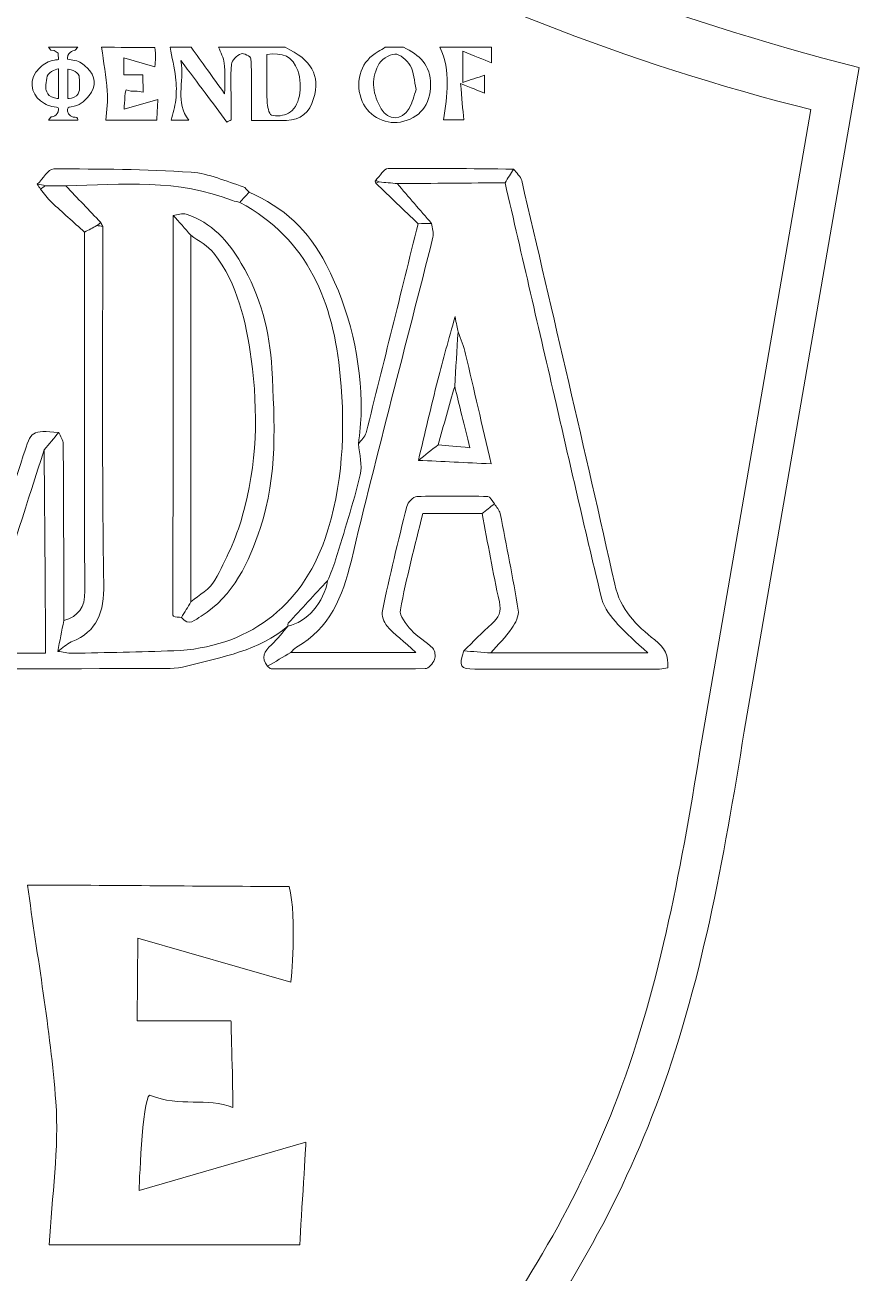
# Model space of a CAD drawing. Header units: inches. Extents: x 0 to 12, y 0 to 12.
# Drawn here: x 5.686 to 6.358, y 5.845 to 6.851 of the extents above; entities that cross this region are included whole.
import ezdxf

# ---------------------------------------------------------------- set-up
doc = ezdxf.new("R2010")
doc.units = ezdxf.units.IN
doc.header["$MEASUREMENT"] = 0

msp = doc.modelspace()

# ---------------------------------------------------------------- linework, layer by layer
at = {"color": 250, "lineweight": 0}
msp.add_line((6.2653, 6.2819), (6.3578, 6.817), dxfattribs=at)
at = {"color": 5, "lineweight": 0}
msp.add_line((6.2311, 6.2747), (6.319, 6.7831), dxfattribs=at)
at = {"color": 250, "lineweight": 0}
msp.add_arc((6.8222, 8.6624), 1.9029, 227.0707, 255.8739, dxfattribs=at)
at = {"color": 5, "lineweight": 0}
msp.add_arc((6.7602, 8.5361), 1.8077, 227.0707, 255.8739, dxfattribs=at)
at = {"color": 1, "lineweight": 0}
for points, knots in [([(5.7281, 6.8334), (5.7281, 6.8334), (5.7261, 6.8309), (5.7261, 6.8309), (5.7261, 6.8309), (5.7199, 6.8301), (5.7199, 6.8248), (5.7199, 6.8244), (5.7199, 6.8241), (5.7199, 6.8236), (5.7219, 6.8233), (5.7237, 6.823), (5.7256, 6.8227), (5.7303, 6.8218), (5.732, 6.8199), (5.7356, 6.8167), (5.7426, 6.8104), (5.7432, 6.8016), (5.7373, 6.7943), (5.7329, 6.789), (5.7296, 6.7864), (5.7229, 6.7853), (5.7199, 6.7847), (5.7199, 6.7848), (5.7199, 6.7817), (5.72, 6.7783), (5.7245, 6.7771), (5.7245, 6.7771), (5.7245, 6.7771), (5.7255, 6.7771), (5.726, 6.7771), (5.7283, 6.777), (5.7281, 6.7746), (5.7281, 6.7746), (5.7281, 6.7746), (5.7045, 6.7746), (5.7045, 6.7746), (5.7045, 6.7746), (5.7065, 6.7771), (5.7065, 6.7771), (5.7065, 6.7771), (5.7125, 6.7779), (5.7126, 6.7831), (5.7126, 6.7844), (5.7124, 6.7849), (5.7109, 6.785), (5.7054, 6.7856), (5.7026, 6.7867), (5.6981, 6.7901), (5.6904, 6.7959), (5.6878, 6.8082), (5.6974, 6.8167), (5.7015, 6.8203), (5.704, 6.822), (5.7094, 6.823), (5.7104, 6.8231), (5.7114, 6.8232), (5.7126, 6.8234), (5.7125, 6.8251), (5.7123, 6.8285), (5.7123, 6.8285), (5.7123, 6.8285), (5.709, 6.8308), (5.709, 6.8308), (5.709, 6.8308), (5.7065, 6.8309), (5.7065, 6.8309), (5.7065, 6.8309), (5.7044, 6.8334), (5.7044, 6.8334), (5.7044, 6.8334), (5.7281, 6.8334), (5.7281, 6.8334)], [0, 0, 0, 0, 1, 1, 1, 2, 2, 2, 3, 3, 3, 4, 4, 4, 5, 5, 5, 6, 6, 6, 7, 7, 7, 8, 8, 8, 9, 9, 9, 10, 10, 10, 11, 11, 11, 12, 12, 12, 13, 13, 13, 14, 14, 14, 15, 15, 15, 16, 16, 16, 17, 17, 17, 18, 18, 18, 19, 19, 19, 20, 20, 20, 21, 21, 21, 22, 22, 22, 23, 23, 23, 24, 24, 24, 24]), ([(5.7901, 6.8331), (5.7913, 6.8278), (5.7903, 6.8175), (5.7903, 6.8175), (5.7903, 6.8175), (5.7653, 6.8247), (5.7653, 6.8247), (5.7653, 6.8247), (5.7652, 6.8112), (5.7652, 6.8112), (5.7652, 6.8112), (5.7805, 6.8112), (5.7805, 6.8112), (5.7805, 6.8112), (5.7808, 6.7997), (5.7808, 6.797), (5.7766, 6.7988), (5.7723, 6.7969), (5.7672, 6.799), (5.766, 6.7983), (5.7655, 6.7834), (5.7655, 6.7834), (5.7655, 6.7834), (5.7927, 6.7913), (5.7927, 6.7913), (5.7927, 6.7913), (5.792, 6.7795), (5.7918, 6.7746), (5.7767, 6.7746), (5.7625, 6.7746), (5.7508, 6.7746), (5.7513, 6.7825), (5.7525, 6.7903), (5.7519, 6.798), (5.751, 6.8098), (5.7489, 6.8215), (5.7473, 6.8333), (5.7603, 6.8333), (5.777, 6.8331), (5.7901, 6.8331)], [0, 0, 0, 0, 1, 1, 1, 2, 2, 2, 3, 3, 3, 4, 4, 4, 5, 5, 5, 6, 6, 6, 7, 7, 7, 8, 8, 8, 9, 9, 9, 10, 10, 10, 11, 11, 11, 12, 12, 12, 13, 13, 13, 13]), ([(5.8953, 6.8333), (5.9167, 6.8232), (5.9236, 6.8107), (5.9182, 6.7919), (5.915, 6.7809), (5.9079, 6.7746), (5.8963, 6.7743), (5.8861, 6.7741), (5.8759, 6.7743), (5.8681, 6.7743), (5.8681, 6.7911), (5.8684, 6.8076), (5.8677, 6.8241), (5.8677, 6.8257), (5.8615, 6.829), (5.8597, 6.8281), (5.8564, 6.8266), (5.8523, 6.8228), (5.852, 6.8196), (5.8511, 6.8091), (5.8517, 6.7985), (5.8517, 6.7879), (5.8517, 6.7835), (5.8517, 6.7792), (5.8517, 6.7748), (5.8506, 6.7742), (5.8494, 6.7736), (5.8483, 6.773), (5.8367, 6.7885), (5.8252, 6.804), (5.8113, 6.8226), (5.814, 6.8046), (5.8065, 6.7888), (5.8175, 6.7746), (5.8127, 6.7746), (5.8071, 6.7746), (5.8033, 6.7746), (5.8046, 6.78), (5.8065, 6.7853), (5.8071, 6.7908), (5.8077, 6.7968), (5.8078, 6.8031), (5.807, 6.8091), (5.806, 6.8172), (5.804, 6.8253), (5.8025, 6.8333), (5.8082, 6.8333), (5.8139, 6.8333), (5.8196, 6.8333), (5.8281, 6.8214), (5.8366, 6.8096), (5.8465, 6.7959), (5.8465, 6.8056), (5.847, 6.8131), (5.8462, 6.8205), (5.8458, 6.8249), (5.8432, 6.829), (5.8416, 6.8333), (5.8595, 6.8333), (5.8774, 6.8333), (5.8953, 6.8333)], [0, 0, 0, 0, 1, 1, 1, 2, 2, 2, 3, 3, 3, 4, 4, 4, 5, 5, 5, 6, 6, 6, 7, 7, 7, 8, 8, 8, 9, 9, 9, 10, 10, 10, 11, 11, 11, 12, 12, 12, 13, 13, 13, 14, 14, 14, 15, 15, 15, 16, 16, 16, 17, 17, 17, 18, 18, 18, 19, 19, 19, 20, 20, 20, 20]), ([(5.9907, 6.8333), (6.0035, 6.8273), (6.0126, 6.8188), (6.0125, 6.8032), (6.0125, 6.787), (6.0036, 6.7758), (5.9881, 6.773), (5.9748, 6.7705), (5.9608, 6.779), (5.9564, 6.792), (5.9514, 6.8073), (5.957, 6.8227), (5.9702, 6.8298), (5.9722, 6.8309), (5.9741, 6.8321), (5.976, 6.8333), (5.9809, 6.8333), (5.9858, 6.8333), (5.9907, 6.8333)], [0, 0, 0, 0, 1, 1, 1, 2, 2, 2, 3, 3, 3, 4, 4, 4, 5, 5, 5, 6, 6, 6, 6]), ([(6.0615, 6.8333), (6.0615, 6.8281), (6.0615, 6.8228), (6.0615, 6.8208), (6.0549, 6.8235), (6.0476, 6.8264), (6.0384, 6.8302), (6.0384, 6.8202), (6.0384, 6.814), (6.0384, 6.805), (6.0446, 6.807), (6.0503, 6.8089), (6.0559, 6.8107), (6.0559, 6.8067), (6.0559, 6.801), (6.0559, 6.7963), (6.0508, 6.7984), (6.0451, 6.8007), (6.0367, 6.8041), (6.0377, 6.7921), (6.0384, 6.7836), (6.0392, 6.7747), (6.0356, 6.7747), (6.0287, 6.7747), (6.0229, 6.7747), (6.0258, 6.7944), (6.0291, 6.8141), (6.02, 6.8333), (6.0338, 6.8333), (6.0477, 6.8333), (6.0615, 6.8333)], [0, 0, 0, 0, 1, 1, 1, 2, 2, 2, 3, 3, 3, 4, 4, 4, 5, 5, 5, 6, 6, 6, 7, 7, 7, 8, 8, 8, 9, 9, 9, 10, 10, 10, 10]), ([(5.8805, 6.8274), (5.8805, 6.8147), (5.8803, 6.8022), (5.8807, 6.7898), (5.8809, 6.7859), (5.882, 6.7794), (5.8843, 6.7786), (5.8883, 6.7772), (5.8941, 6.7782), (5.898, 6.7802), (5.9068, 6.7848), (5.9099, 6.8013), (5.9054, 6.8145), (5.9015, 6.8261), (5.8931, 6.8294), (5.8805, 6.8274)], [0, 0, 0, 0, 1, 1, 1, 2, 2, 2, 3, 3, 3, 4, 4, 4, 5, 5, 5, 5]), ([(6.0009, 6.7992), (5.9993, 6.8063), (5.999, 6.8133), (5.996, 6.8187), (5.9936, 6.8229), (5.9877, 6.828), (5.9836, 6.8278), (5.9788, 6.8276), (5.9723, 6.823), (5.9701, 6.8185), (5.9642, 6.807), (5.9661, 6.7947), (5.9726, 6.7837), (5.9784, 6.7741), (5.9893, 6.7742), (5.9951, 6.7839), (5.998, 6.7886), (5.9991, 6.7943), (6.0009, 6.7992)], [0, 0, 0, 0, 1, 1, 1, 2, 2, 2, 3, 3, 3, 4, 4, 4, 5, 5, 5, 6, 6, 6, 6]), ([(5.7125, 6.816), (5.7125, 6.816), (5.7048, 6.814), (5.7035, 6.81), (5.7022, 6.806), (5.7023, 6.7993), (5.7023, 6.7993), (5.7023, 6.7993), (5.7034, 6.796), (5.7051, 6.7943), (5.7069, 6.7926), (5.7125, 6.792), (5.7125, 6.792), (5.7125, 6.792), (5.7125, 6.816), (5.7125, 6.816)], [0, 0, 0, 0, 1, 1, 1, 2, 2, 2, 3, 3, 3, 4, 4, 4, 5, 5, 5, 5]), ([(5.7201, 6.7919), (5.7204, 6.7919), (5.7251, 6.7924), (5.7271, 6.7942), (5.7291, 6.796), (5.7295, 6.7993), (5.7295, 6.7993), (5.7295, 6.7993), (5.7298, 6.8066), (5.7291, 6.8104), (5.7283, 6.8142), (5.7201, 6.8157), (5.7201, 6.8157), (5.7201, 6.8157), (5.7201, 6.803), (5.7201, 6.7919)], [0, 0, 0, 0, 1, 1, 1, 2, 2, 2, 3, 3, 3, 4, 4, 4, 5, 5, 5, 5])]:
    msp.add_open_spline(points, degree=3, knots=knots, dxfattribs=at)
at = {"color": 5, "lineweight": 0}
for points, knots in [([(5.8662, 6.7164), (5.8637, 6.7137), (5.8612, 6.711), (5.8587, 6.7083), (5.8567, 6.7088), (5.8546, 6.7089), (5.8528, 6.7097), (5.8092, 6.727), (5.7638, 6.7232), (5.7185, 6.7215), (5.713, 6.7216), (5.7075, 6.7217), (5.702, 6.7217), (5.6998, 6.7222), (5.6977, 6.7226), (5.6955, 6.7229), (5.6999, 6.7272), (5.7043, 6.7351), (5.7087, 6.7352), (5.7456, 6.7353), (5.7826, 6.735), (5.8195, 6.7326), (5.8337, 6.7316), (5.8476, 6.7251), (5.8615, 6.7209), (5.8633, 6.7203), (5.8646, 6.7179), (5.8662, 6.7164)], [0, 0, 0, 0, 1, 1, 1, 2, 2, 2, 3, 3, 3, 4, 4, 4, 5, 5, 5, 6, 6, 6, 7, 7, 7, 8, 8, 8, 9, 9, 9, 9]), ([(6.0794, 6.7351), (6.0771, 6.7314), (6.0748, 6.7278), (6.0725, 6.7241), (6.0435, 6.7239), (6.0146, 6.7236), (5.9856, 6.7234), (5.9808, 6.7239), (5.9759, 6.7243), (5.971, 6.7247), (5.9701, 6.7252), (5.9692, 6.7256), (5.9683, 6.7261), (5.9716, 6.7293), (5.9749, 6.7354), (5.9782, 6.7355), (6.0119, 6.7359), (6.0456, 6.7354), (6.0794, 6.7351)], [0, 0, 0, 0, 1, 1, 1, 2, 2, 2, 3, 3, 3, 4, 4, 4, 5, 5, 5, 6, 6, 6, 6]), ([(6.0794, 6.7351), (6.0816, 6.732), (6.0851, 6.7292), (6.0859, 6.7258), (6.1112, 6.6174), (6.1367, 6.509), (6.1609, 6.4004), (6.1655, 6.3798), (6.1786, 6.367), (6.1931, 6.3556), (6.2014, 6.3491), (6.2044, 6.343), (6.2037, 6.333), (6.2016, 6.3327), (6.1993, 6.3321), (6.1971, 6.3321), (6.1474, 6.3321), (6.0978, 6.3321), (6.0482, 6.3321), (6.0361, 6.3321), (6.0351, 6.3339), (6.0393, 6.3467), (6.0465, 6.3462), (6.0538, 6.3456), (6.061, 6.345), (6.1023, 6.345), (6.1435, 6.345), (6.1876, 6.345), (6.178, 6.3541), (6.1701, 6.3605), (6.1635, 6.368), (6.1582, 6.3741), (6.1523, 6.381), (6.1505, 6.3885), (6.1376, 6.441), (6.1258, 6.4936), (6.1136, 6.5462), (6.0999, 6.6055), (6.0862, 6.6648), (6.0725, 6.7241), (6.0748, 6.7278), (6.0771, 6.7314), (6.0794, 6.7351)], [0, 0, 0, 0, 1, 1, 1, 2, 2, 2, 3, 3, 3, 4, 4, 4, 5, 5, 5, 6, 6, 6, 7, 7, 7, 8, 8, 8, 9, 9, 9, 10, 10, 10, 11, 11, 11, 12, 12, 12, 13, 13, 13, 14, 14, 14, 14]), ([(5.6165, 6.3739), (5.6288, 6.3731), (5.6412, 6.3716), (5.6536, 6.3721), (5.6561, 6.3722), (5.6593, 6.3792), (5.6607, 6.3835), (5.6743, 6.4253), (5.6877, 6.4671), (5.701, 6.5089), (5.7014, 6.4649), (5.7017, 6.421), (5.702, 6.377), (5.702, 6.3669), (5.702, 6.3568), (5.702, 6.3449), (5.6393, 6.3449), (5.5776, 6.3449), (5.5158, 6.3449), (5.5248, 6.3529), (5.5332, 6.3614), (5.5427, 6.3685), (5.5499, 6.3738), (5.5531, 6.3792), (5.5531, 6.3885), (5.5527, 6.4872), (5.5529, 6.5859), (5.5528, 6.6847), (5.5528, 6.6886), (5.5517, 6.6925), (5.5511, 6.6964), (5.5396, 6.705), (5.528, 6.7137), (5.5164, 6.7224), (5.5605, 6.7224), (5.6045, 6.7224), (5.6485, 6.7224), (5.6372, 6.7138), (5.6259, 6.7052), (5.6145, 6.6967), (5.6136, 6.6925), (5.612, 6.6883), (5.612, 6.6841), (5.6118, 6.5849), (5.6118, 6.4856), (5.612, 6.3864), (5.612, 6.3822), (5.6136, 6.378), (5.6145, 6.3739), (5.6152, 6.3739), (5.6158, 6.3739), (5.6165, 6.3739)], [0, 0, 0, 0, 1, 1, 1, 2, 2, 2, 3, 3, 3, 4, 4, 4, 5, 5, 5, 6, 6, 6, 7, 7, 7, 8, 8, 8, 9, 9, 9, 10, 10, 10, 11, 11, 11, 12, 12, 12, 13, 13, 13, 14, 14, 14, 15, 15, 15, 16, 16, 16, 17, 17, 17, 17]), ([(5.702, 6.7217), (5.7007, 6.7208), (5.6994, 6.7199), (5.6981, 6.7189), (5.6972, 6.7203), (5.6964, 6.7216), (5.6955, 6.7229), (5.6977, 6.7226), (5.6998, 6.7222), (5.702, 6.7217)], [0, 0, 0, 0, 1, 1, 1, 2, 2, 2, 3, 3, 3, 3]), ([(5.702, 6.7217), (5.7075, 6.7217), (5.713, 6.7216), (5.7185, 6.7215), (5.7279, 6.7117), (5.7373, 6.7018), (5.7467, 6.692), (5.7456, 6.6912), (5.7445, 6.6904), (5.7434, 6.6896), (5.7401, 6.6878), (5.7369, 6.686), (5.7336, 6.6843), (5.7247, 6.6923), (5.7157, 6.7002), (5.707, 6.7084), (5.7037, 6.7116), (5.701, 6.7154), (5.6981, 6.7189), (5.6994, 6.7199), (5.7007, 6.7208), (5.702, 6.7217)], [0, 0, 0, 0, 1, 1, 1, 2, 2, 2, 3, 3, 3, 4, 4, 4, 5, 5, 5, 6, 6, 6, 7, 7, 7, 7]), ([(5.7467, 6.692), (5.7373, 6.7018), (5.7279, 6.7117), (5.7185, 6.7215), (5.7638, 6.7232), (5.8092, 6.727), (5.8528, 6.7097), (5.8546, 6.7089), (5.8567, 6.7088), (5.8587, 6.7083), (5.9143, 6.6782), (5.9341, 6.6277), (5.9397, 6.5683), (5.9439, 6.5237), (5.9418, 6.4798), (5.9274, 6.4372), (5.9086, 6.3817), (5.8641, 6.349), (5.8055, 6.3468), (5.7782, 6.3458), (5.751, 6.3453), (5.7238, 6.3448), (5.7198, 6.3448), (5.7159, 6.3458), (5.7119, 6.3463), (5.7156, 6.3488), (5.7189, 6.3522), (5.7229, 6.3539), (5.7443, 6.3626), (5.7493, 6.3779), (5.749, 6.4006), (5.7475, 6.4967), (5.7483, 6.5928), (5.7482, 6.6889), (5.7477, 6.6899), (5.7472, 6.691), (5.7467, 6.692)], [0, 0, 0, 0, 1, 1, 1, 2, 2, 2, 3, 3, 3, 4, 4, 4, 5, 5, 5, 6, 6, 6, 7, 7, 7, 8, 8, 8, 9, 9, 9, 10, 10, 10, 11, 11, 11, 12, 12, 12, 12]), ([(6.0132, 6.6913), (6.004, 6.702), (5.9948, 6.7127), (5.9856, 6.7234), (6.0146, 6.7236), (6.0435, 6.7239), (6.0725, 6.7241), (6.0862, 6.6648), (6.0999, 6.6055), (6.1136, 6.5462), (6.1258, 6.4936), (6.1376, 6.441), (6.1505, 6.3885), (6.1523, 6.381), (6.1582, 6.3741), (6.1635, 6.368), (6.1701, 6.3605), (6.178, 6.3541), (6.1876, 6.345), (6.1435, 6.345), (6.1023, 6.345), (6.061, 6.345), (6.0668, 6.3516), (6.073, 6.3578), (6.078, 6.365), (6.0809, 6.3691), (6.0839, 6.3751), (6.0831, 6.3796), (6.0789, 6.4057), (6.0737, 6.4315), (6.0686, 6.4574), (6.068, 6.4602), (6.0655, 6.4626), (6.0639, 6.4652), (6.0621, 6.4673), (6.0604, 6.4712), (6.0586, 6.4712), (6.0395, 6.4716), (6.0204, 6.4718), (6.0013, 6.4711), (5.9985, 6.471), (5.9941, 6.4663), (5.9933, 6.4631), (5.9863, 6.4352), (5.9796, 6.4072), (5.9736, 6.3791), (5.9728, 6.3753), (5.9747, 6.3698), (5.9773, 6.3668), (5.9835, 6.36), (5.9908, 6.3543), (6.0007, 6.3455), (5.9647, 6.3455), (5.9322, 6.3455), (5.8998, 6.3455), (5.9013, 6.3469), (5.9025, 6.3486), (5.9043, 6.3496), (5.9314, 6.3651), (5.9416, 6.3901), (5.9486, 6.4195), (5.9694, 6.5067), (5.9925, 6.5933), (6.0144, 6.6801), (6.0153, 6.6835), (6.0137, 6.6876), (6.0132, 6.6913)], [0, 0, 0, 0, 1, 1, 1, 2, 2, 2, 3, 3, 3, 4, 4, 4, 5, 5, 5, 6, 6, 6, 7, 7, 7, 8, 8, 8, 9, 9, 9, 10, 10, 10, 11, 11, 11, 12, 12, 12, 13, 13, 13, 14, 14, 14, 15, 15, 15, 16, 16, 16, 17, 17, 17, 18, 18, 18, 19, 19, 19, 20, 20, 20, 21, 21, 21, 22, 22, 22, 22]), ([(5.971, 6.7247), (5.9701, 6.7244), (5.9692, 6.724), (5.9683, 6.7237), (5.9682, 6.7242), (5.968, 6.7247), (5.9679, 6.7253), (5.9679, 6.7255), (5.9682, 6.7258), (5.9683, 6.7261), (5.9692, 6.7256), (5.9701, 6.7252), (5.971, 6.7247)], [0, 0, 0, 0, 1, 1, 1, 2, 2, 2, 3, 3, 3, 4, 4, 4, 4]), ([(5.971, 6.7247), (5.9759, 6.7243), (5.9808, 6.7239), (5.9856, 6.7234), (5.9948, 6.7127), (6.004, 6.702), (6.0132, 6.6913), (6.0096, 6.6913), (6.006, 6.6912), (6.0024, 6.6911), (5.9911, 6.702), (5.9797, 6.7128), (5.9683, 6.7237), (5.9692, 6.724), (5.9701, 6.7244), (5.971, 6.7247)], [0, 0, 0, 0, 1, 1, 1, 2, 2, 2, 3, 3, 3, 4, 4, 4, 5, 5, 5, 5]), ([(5.8662, 6.7164), (5.894, 6.7045), (5.9142, 6.6856), (5.9284, 6.6582), (5.9477, 6.6207), (5.9565, 6.5814), (5.9566, 6.5397), (5.9566, 6.531), (5.9552, 6.5222), (5.9544, 6.5135), (5.955, 6.5052), (5.9577, 6.4963), (5.9558, 6.4886), (5.9502, 6.4655), (5.9428, 6.4429), (5.9359, 6.4201), (5.9342, 6.4143), (5.9317, 6.4089), (5.9295, 6.4033), (5.9189, 6.3919), (5.9083, 6.3805), (5.8978, 6.369), (5.8974, 6.3686), (5.8976, 6.3675), (5.8976, 6.3667), (5.8976, 6.3667), (5.8976, 6.3669), (5.8976, 6.3669), (5.8742, 6.3465), (5.8442, 6.342), (5.8157, 6.3344), (5.8072, 6.3321), (5.7979, 6.3324), (5.789, 6.3324), (5.6347, 6.3323), (5.4804, 6.3321), (5.3261, 6.3326), (5.3142, 6.3326), (5.3095, 6.3283), (5.3065, 6.3175), (5.2996, 6.2927), (5.2912, 6.2683), (5.284, 6.2435), (5.2816, 6.2349), (5.278, 6.2315), (5.2683, 6.2315), (5.1453, 6.2317), (5.0224, 6.2316), (4.8994, 6.2311), (4.8878, 6.2311), (4.8834, 6.2359), (4.8833, 6.2465), (4.8887, 6.2461), (4.8941, 6.2456), (4.8995, 6.2451), (4.9048, 6.2449), (4.9101, 6.2444), (4.9153, 6.2444), (5.0044, 6.2444), (5.0934, 6.2444), (5.1824, 6.2444), (5.2072, 6.2444), (5.232, 6.2441), (5.2568, 6.2446), (5.2608, 6.2447), (5.2673, 6.2472), (5.2683, 6.2501), (5.2793, 6.2811), (5.2894, 6.3123), (5.2998, 6.3435), (5.3046, 6.344), (5.3094, 6.3448), (5.3142, 6.3448), (5.372, 6.3448), (5.4298, 6.3448), (5.4875, 6.3448), (5.4918, 6.3448), (5.4962, 6.3452), (5.5015, 6.3455), (5.5015, 6.3641), (5.5016, 6.3815), (5.5015, 6.3989), (5.5012, 6.4355), (5.5008, 6.4721), (5.5005, 6.5087), (5.5043, 6.5126), (5.5081, 6.5165), (5.5118, 6.5204), (5.5131, 6.5173), (5.5154, 6.5142), (5.5155, 6.5111), (5.5158, 6.463), (5.5158, 6.415), (5.5158, 6.3669), (5.5146, 6.3614), (5.5131, 6.3559), (5.5125, 6.3503), (5.5123, 6.3487), (5.5146, 6.3467), (5.5158, 6.3449), (5.5776, 6.3449), (5.6393, 6.3449), (5.702, 6.3449), (5.702, 6.3568), (5.702, 6.3669), (5.702, 6.377), (5.7017, 6.421), (5.7014, 6.4649), (5.701, 6.5089), (5.705, 6.5135), (5.7089, 6.5181), (5.7128, 6.5228), (5.714, 6.5197), (5.7164, 6.5166), (5.7164, 6.5135), (5.7167, 6.4661), (5.7168, 6.4186), (5.7169, 6.3712), (5.7152, 6.3629), (5.7136, 6.3546), (5.7119, 6.3463), (5.7159, 6.3458), (5.7198, 6.3448), (5.7238, 6.3448), (5.751, 6.3453), (5.7782, 6.3458), (5.8055, 6.3468), (5.8641, 6.349), (5.9086, 6.3817), (5.9274, 6.4372), (5.9418, 6.4798), (5.9439, 6.5237), (5.9397, 6.5683), (5.9341, 6.6277), (5.9143, 6.6782), (5.8587, 6.7083), (5.8612, 6.711), (5.8637, 6.7137), (5.8662, 6.7164)], [0, 0, 0, 0, 1, 1, 1, 2, 2, 2, 3, 3, 3, 4, 4, 4, 5, 5, 5, 6, 6, 6, 7, 7, 7, 8, 8, 8, 9, 9, 9, 10, 10, 10, 11, 11, 11, 12, 12, 12, 13, 13, 13, 14, 14, 14, 15, 15, 15, 16, 16, 16, 17, 17, 17, 18, 18, 18, 19, 19, 19, 20, 20, 20, 21, 21, 21, 22, 22, 22, 23, 23, 23, 24, 24, 24, 25, 25, 25, 26, 26, 26, 27, 27, 27, 28, 28, 28, 29, 29, 29, 30, 30, 30, 31, 31, 31, 32, 32, 32, 33, 33, 33, 34, 34, 34, 35, 35, 35, 36, 36, 36, 37, 37, 37, 38, 38, 38, 39, 39, 39, 40, 40, 40, 41, 41, 41, 42, 42, 42, 43, 43, 43, 44, 44, 44, 45, 45, 45, 46, 46, 46, 46]), ([(5.7467, 6.692), (5.7472, 6.691), (5.7477, 6.6899), (5.7482, 6.6889), (5.7466, 6.6891), (5.745, 6.6894), (5.7434, 6.6896), (5.7445, 6.6904), (5.7456, 6.6912), (5.7467, 6.692)], [0, 0, 0, 0, 1, 1, 1, 2, 2, 2, 3, 3, 3, 3]), ([(5.8117, 6.3737), (5.8174, 6.3659), (5.823, 6.3719), (5.8275, 6.3747), (5.8539, 6.3913), (5.8659, 6.4179), (5.8753, 6.4461), (5.8893, 6.488), (5.8868, 6.5314), (5.8845, 6.5743), (5.8829, 6.6039), (5.8755, 6.633), (5.8599, 6.6591), (5.8493, 6.6769), (5.8361, 6.6922), (5.8155, 6.6987), (5.8124, 6.6997), (5.8085, 6.6982), (5.805, 6.6978), (5.8049, 6.5921), (5.8049, 6.4863), (5.8048, 6.3805), (5.8048, 6.3785), (5.8042, 6.3754), (5.8052, 6.3746), (5.8067, 6.3735), (5.8095, 6.3739), (5.8117, 6.3737)], [0, 0, 0, 0, 1, 1, 1, 2, 2, 2, 3, 3, 3, 4, 4, 4, 5, 5, 5, 6, 6, 6, 7, 7, 7, 8, 8, 8, 9, 9, 9, 9]), ([(5.8193, 6.3862), (5.8168, 6.382), (5.8142, 6.3779), (5.8117, 6.3737), (5.8095, 6.3739), (5.8067, 6.3735), (5.8052, 6.3746), (5.8042, 6.3754), (5.8048, 6.3785), (5.8048, 6.3805), (5.8049, 6.4863), (5.8049, 6.5921), (5.805, 6.6978), (5.8098, 6.6925), (5.8145, 6.6872), (5.8192, 6.6818), (5.8193, 6.5833), (5.8193, 6.4847), (5.8193, 6.3862)], [0, 0, 0, 0, 1, 1, 1, 2, 2, 2, 3, 3, 3, 4, 4, 4, 5, 5, 5, 6, 6, 6, 6]), ([(5.805, 6.6978), (5.8085, 6.6982), (5.8124, 6.6997), (5.8155, 6.6987), (5.8361, 6.6922), (5.8493, 6.6769), (5.8599, 6.6591), (5.8755, 6.633), (5.8829, 6.6039), (5.8845, 6.5743), (5.8868, 6.5314), (5.8893, 6.488), (5.8753, 6.4461), (5.8659, 6.4179), (5.8539, 6.3913), (5.8275, 6.3747), (5.823, 6.3719), (5.8174, 6.3659), (5.8117, 6.3737), (5.8142, 6.3779), (5.8168, 6.382), (5.8193, 6.3862), (5.8259, 6.392), (5.8348, 6.3965), (5.8387, 6.4038), (5.8475, 6.4201), (5.8556, 6.4372), (5.8607, 6.455), (5.8727, 6.4966), (5.8737, 6.5393), (5.8679, 6.582), (5.8637, 6.6123), (5.857, 6.6422), (5.8378, 6.6673), (5.8332, 6.6733), (5.8255, 6.677), (5.8192, 6.6818), (5.8145, 6.6872), (5.8098, 6.6925), (5.805, 6.6978)], [0, 0, 0, 0, 1, 1, 1, 2, 2, 2, 3, 3, 3, 4, 4, 4, 5, 5, 5, 6, 6, 6, 7, 7, 7, 8, 8, 8, 9, 9, 9, 10, 10, 10, 11, 11, 11, 12, 12, 12, 13, 13, 13, 13]), ([(5.9295, 6.4033), (5.9317, 6.4089), (5.9342, 6.4143), (5.9359, 6.4201), (5.9428, 6.4429), (5.9502, 6.4655), (5.9558, 6.4886), (5.9577, 6.4963), (5.955, 6.5052), (5.9544, 6.5135), (5.9565, 6.5165), (5.9596, 6.5192), (5.9605, 6.5225), (5.9746, 6.5787), (5.9885, 6.6349), (6.0024, 6.6911), (6.006, 6.6912), (6.0096, 6.6913), (6.0132, 6.6913), (6.0137, 6.6876), (6.0153, 6.6835), (6.0144, 6.6801), (5.9925, 6.5933), (5.9694, 6.5067), (5.9486, 6.4195), (5.9416, 6.3901), (5.9314, 6.3651), (5.9043, 6.3496), (5.9025, 6.3486), (5.9013, 6.3469), (5.8998, 6.3455), (5.8936, 6.3418), (5.8874, 6.338), (5.8811, 6.3343), (5.8753, 6.3413), (5.8784, 6.3463), (5.8843, 6.3516), (5.8892, 6.3562), (5.8932, 6.3618), (5.8976, 6.3669), (5.8976, 6.3669), (5.8976, 6.3667), (5.8976, 6.3667), (5.9124, 6.3696), (5.9268, 6.3861), (5.9295, 6.4033)], [0, 0, 0, 0, 1, 1, 1, 2, 2, 2, 3, 3, 3, 4, 4, 4, 5, 5, 5, 6, 6, 6, 7, 7, 7, 8, 8, 8, 9, 9, 9, 10, 10, 10, 11, 11, 11, 12, 12, 12, 13, 13, 13, 14, 14, 14, 15, 15, 15, 15]), ([(5.7119, 6.3463), (5.7136, 6.3546), (5.7152, 6.3629), (5.7169, 6.3712), (5.7287, 6.3747), (5.7339, 6.3815), (5.7338, 6.395), (5.7332, 6.4914), (5.7336, 6.5878), (5.7336, 6.6843), (5.7369, 6.686), (5.7401, 6.6878), (5.7434, 6.6896), (5.745, 6.6894), (5.7466, 6.6891), (5.7482, 6.6889), (5.7483, 6.5928), (5.7475, 6.4967), (5.749, 6.4006), (5.7493, 6.3779), (5.7443, 6.3626), (5.7229, 6.3539), (5.7189, 6.3522), (5.7156, 6.3488), (5.7119, 6.3463)], [0, 0, 0, 0, 1, 1, 1, 2, 2, 2, 3, 3, 3, 4, 4, 4, 5, 5, 5, 6, 6, 6, 7, 7, 7, 8, 8, 8, 8]), ([(6.0346, 6.6039), (6.0339, 6.6071), (6.0333, 6.6104), (6.0322, 6.6163), (6.0271, 6.5976), (6.0224, 6.5815), (6.0183, 6.5651), (6.0128, 6.5436), (6.0079, 6.5219), (6.0027, 6.5003), (6.0218, 6.4994), (6.0408, 6.4985), (6.0612, 6.4975), (6.054, 6.5286), (6.0475, 6.5573), (6.0407, 6.586), (6.0393, 6.5921), (6.0367, 6.5979), (6.0346, 6.6039)], [0, 0, 0, 0, 1, 1, 1, 2, 2, 2, 3, 3, 3, 4, 4, 4, 5, 5, 5, 6, 6, 6, 6]), ([(6.0346, 6.6039), (6.0337, 6.5892), (6.0328, 6.5746), (6.0319, 6.5599), (6.0275, 6.5443), (6.023, 6.5286), (6.0186, 6.5129), (6.0133, 6.5087), (6.008, 6.5045), (6.0027, 6.5003), (6.0079, 6.5219), (6.0128, 6.5436), (6.0183, 6.5651), (6.0224, 6.5815), (6.0271, 6.5976), (6.0322, 6.6163), (6.0333, 6.6104), (6.0339, 6.6071), (6.0346, 6.6039)], [0, 0, 0, 0, 1, 1, 1, 2, 2, 2, 3, 3, 3, 4, 4, 4, 5, 5, 5, 6, 6, 6, 6]), ([(6.0346, 6.6039), (6.0367, 6.5979), (6.0393, 6.5921), (6.0407, 6.586), (6.0475, 6.5573), (6.054, 6.5286), (6.0612, 6.4975), (6.0408, 6.4985), (6.0218, 6.4994), (6.0027, 6.5003), (6.008, 6.5045), (6.0133, 6.5087), (6.0186, 6.5129), (6.0262, 6.5122), (6.0338, 6.5115), (6.0441, 6.5105), (6.0395, 6.5291), (6.0357, 6.5445), (6.0319, 6.5599), (6.0328, 6.5746), (6.0337, 6.5892), (6.0346, 6.6039)], [0, 0, 0, 0, 1, 1, 1, 2, 2, 2, 3, 3, 3, 4, 4, 4, 5, 5, 5, 6, 6, 6, 7, 7, 7, 7]), ([(5.6165, 6.3739), (5.6208, 6.3781), (5.6252, 6.3822), (5.6296, 6.3863), (5.6427, 6.3832), (5.6485, 6.3879), (5.6523, 6.4016), (5.6617, 6.4361), (5.6733, 6.47), (5.6842, 6.5041), (5.6907, 6.5246), (5.6908, 6.5246), (5.7128, 6.5228), (5.7089, 6.5181), (5.705, 6.5135), (5.701, 6.5089), (5.6877, 6.4671), (5.6743, 6.4253), (5.6607, 6.3835), (5.6593, 6.3792), (5.6561, 6.3722), (5.6536, 6.3721), (5.6412, 6.3716), (5.6288, 6.3731), (5.6165, 6.3739)], [0, 0, 0, 0, 1, 1, 1, 2, 2, 2, 3, 3, 3, 4, 4, 4, 5, 5, 5, 6, 6, 6, 7, 7, 7, 8, 8, 8, 8]), ([(5.8811, 6.3343), (5.8874, 6.338), (5.8936, 6.3418), (5.8998, 6.3455), (5.9322, 6.3455), (5.9647, 6.3455), (6.0007, 6.3455), (5.9908, 6.3543), (5.9835, 6.36), (5.9773, 6.3668), (5.9747, 6.3698), (5.9728, 6.3753), (5.9736, 6.3791), (5.9796, 6.4072), (5.9863, 6.4352), (5.9933, 6.4631), (5.9941, 6.4663), (5.9985, 6.471), (6.0013, 6.4711), (6.0204, 6.4718), (6.0395, 6.4716), (6.0586, 6.4712), (6.0604, 6.4712), (6.0621, 6.4673), (6.0639, 6.4652), (6.0606, 6.4626), (6.0573, 6.46), (6.054, 6.4574), (6.0382, 6.4574), (6.0224, 6.4574), (6.0061, 6.4574), (5.9998, 6.431), (5.993, 6.4056), (5.9881, 6.3798), (5.9871, 6.375), (5.9927, 6.3682), (5.9968, 6.3636), (6.0019, 6.358), (6.0089, 6.3542), (6.0142, 6.3488), (6.0161, 6.347), (6.0167, 6.3422), (6.0156, 6.3397), (6.0144, 6.3367), (6.0108, 6.3324), (6.0082, 6.3324), (5.9668, 6.332), (5.9253, 6.3321), (5.8839, 6.3322), (5.883, 6.3322), (5.8821, 6.3335), (5.8811, 6.3343)], [0, 0, 0, 0, 1, 1, 1, 2, 2, 2, 3, 3, 3, 4, 4, 4, 5, 5, 5, 6, 6, 6, 7, 7, 7, 8, 8, 8, 9, 9, 9, 10, 10, 10, 11, 11, 11, 12, 12, 12, 13, 13, 13, 14, 14, 14, 15, 15, 15, 16, 16, 16, 17, 17, 17, 17]), ([(6.054, 6.4574), (6.0573, 6.46), (6.0606, 6.4626), (6.0639, 6.4652), (6.0655, 6.4626), (6.068, 6.4602), (6.0686, 6.4574), (6.0737, 6.4315), (6.0789, 6.4057), (6.0831, 6.3796), (6.0839, 6.3751), (6.0809, 6.3691), (6.078, 6.365), (6.073, 6.3578), (6.0668, 6.3516), (6.061, 6.345), (6.0538, 6.3456), (6.0465, 6.3462), (6.0393, 6.3467), (6.0467, 6.354), (6.0539, 6.3617), (6.0618, 6.3685), (6.0675, 6.3735), (6.0697, 6.3783), (6.0679, 6.3863), (6.0627, 6.4099), (6.0586, 6.4337), (6.054, 6.4574)], [0, 0, 0, 0, 1, 1, 1, 2, 2, 2, 3, 3, 3, 4, 4, 4, 5, 5, 5, 6, 6, 6, 7, 7, 7, 8, 8, 8, 9, 9, 9, 9]), ([(5.5289, 5.3125), (5.6317, 5.389), (5.812, 5.5232), (6.0372, 5.7426), (6.1831, 5.992), (6.2152, 6.1768), (6.2311, 6.2747)], [0, 0, 0, 0, 0.0808468, 0.1419248, 0.197496, 0.2597021, 0.2597021, 0.2597021, 0.2597021])]:
    msp.add_open_spline(points, degree=3, knots=knots, dxfattribs=at)
at = {"color": 250, "lineweight": 0}
msp.add_open_spline([(5.5262, 5.2691), (5.6343, 5.3496), (5.8242, 5.4909), (6.0612, 5.7218), (6.2147, 5.9843), (6.2486, 6.1789), (6.2653, 6.2819)], degree=3, knots=[0, 0, 0, 0, 0.0808468, 0.1419248, 0.197496, 0.2597021, 0.2597021, 0.2597021, 0.2597021], dxfattribs=at)
at = {"color": 2, "lineweight": 0}
msp.add_open_spline([(5.8986, 6.1568), (5.905, 6.1308), (5.8998, 6.0797), (5.8998, 6.0797), (5.8998, 6.0797), (5.7764, 6.1151), (5.7764, 6.1151), (5.7764, 6.1151), (5.776, 6.0485), (5.776, 6.0485), (5.776, 6.0485), (5.8516, 6.0485), (5.8516, 6.0485), (5.8516, 6.0485), (5.8532, 5.9921), (5.8532, 5.9786), (5.8321, 5.9874), (5.811, 5.9782), (5.786, 5.9886), (5.78, 5.9849), (5.7775, 5.9116), (5.7775, 5.9116), (5.7775, 5.9116), (5.912, 5.9506), (5.912, 5.9506), (5.912, 5.9506), (5.9085, 5.8923), (5.907, 5.8678), (5.8326, 5.8678), (5.7628, 5.8678), (5.7051, 5.8678), (5.7072, 5.9071), (5.7132, 5.9456), (5.7104, 5.9833), (5.706, 6.0417), (5.6955, 6.0997), (5.6876, 6.1579), (5.752, 6.1579), (5.8343, 6.1568), (5.8986, 6.1568)], degree=3, knots=[0, 0, 0, 0, 1, 1, 1, 2, 2, 2, 3, 3, 3, 4, 4, 4, 5, 5, 5, 6, 6, 6, 7, 7, 7, 8, 8, 8, 9, 9, 9, 10, 10, 10, 11, 11, 11, 12, 12, 12, 13, 13, 13, 13], dxfattribs=at)

doc.saveas('drawing.dxf')
